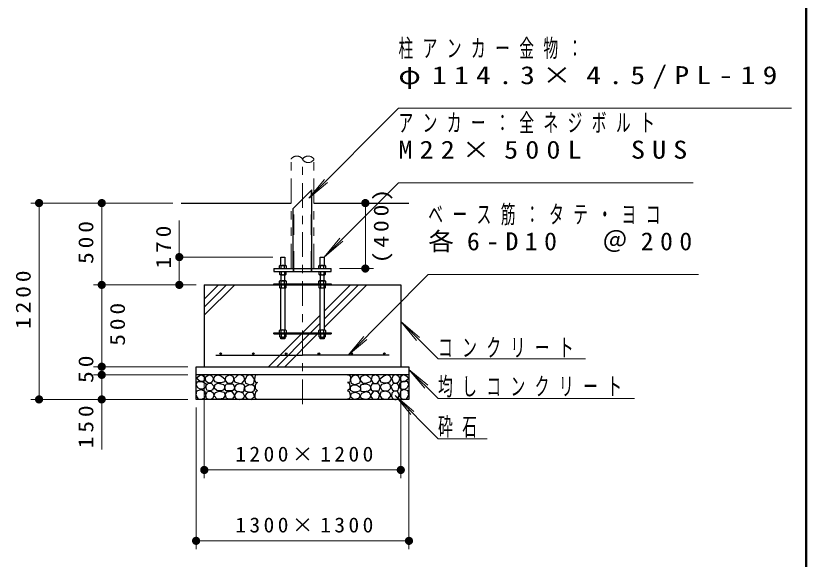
# Model space of a CAD drawing. Units: millimetres on the paper, with parts at other scales. Extents: x -365 to 0, y -33 to 257.
# Drawn here: x -96.5 to 0, y 57.9 to 124.3 of the extents above; entities that cross this region are included whole.
import ezdxf

# ---------------------------------------------------------------- set-up
doc = ezdxf.new("R2010")
doc.units = ezdxf.units.MM
for name, pattern in [('USER1', [4.5, 2.5, -2]), ('USER2', [6, 3, -1, 1, -1]), ('USER3', [8, 3, -1, 1, -1, 1, -1])]:
    doc.linetypes.add(name, pattern=pattern)
doc.layers.add('LY_1', color=7, linetype='Continuous', lineweight=13)
doc.styles.add('ＭＳ ゴシック', font='')
doc.styles.get('ＭＳ ゴシック').set_extended_font_data('MS Gothic')

# ---------------------------------------------------------------- blocks, each defined once
blk = doc.blocks.new('filled_dot')
at = {"color": 0, "linetype": 'Continuous', "lineweight": -2, "const_width": 1.25}
blk.add_lwpolyline([(-0.625, 0, 1), (0.625, 0, 1)], format="xyb", close=True, dxfattribs=at)

msp = doc.modelspace()

# ---------------------------------------------------------------- linework, layer by layer
at = {"layer": 'LY_1', "lineweight": 50}
msp.add_line((0, 0), (0, 257), dxfattribs=at)
at = {"layer": 'LY_1'}
for p, q in [((-49.802, 113.004), (-60.755, 102.013)), ((-49.802, 113.004), (-1.802, 113.004)), ((-60.755, 102.013), (-58.83, 104.314)), ((-60.755, 102.013), (-58.46, 103.945)), ((-49.802, 103.895), (-58.878, 94.819)), ((-49.802, 103.895), (-13.802, 103.895)), ((-77.346, 101.419), (-94.697, 101.419)), ((-93.697, 77.419), (-93.697, 101.419)), ((-77.346, 101.419), (-87.042, 101.419)), ((-86.042, 91.419), (-86.042, 101.419)), ((-53.847, 101.419), (-53.847, 93.419)), ((-76.572, 91.419), (-76.572, 99.274)), ((-58.878, 94.819), (-56.949, 97.117)), ((-58.878, 94.819), (-56.579, 96.748)), ((-65.158, 94.819), (-76.972, 94.819)), ((-57.018, 93.419), (-52.847, 93.419)), ((-46.161, 92.697), (-55.933, 82.819)), ((-46.161, 92.697), (-13.161, 92.697)), ((-74.518, 91.419), (-87.042, 91.419)), ((-86.042, 81.419), (-86.042, 91.419)), ((-73.518, 87.703), (-69.801, 91.419)), ((-73.518, 88.693), (-70.791, 91.419)), ((-73.518, 89.683), (-71.781, 91.419)), ((-58.878, 86.221), (-53.679, 91.419)), ((-58.878, 87.211), (-54.669, 91.419)), ((-58.878, 88.201), (-55.659, 91.419)), ((-61.539, 85.539), (-59.358, 87.721)), ((-49.518, 86.935), (-47.589, 84.637)), ((-49.518, 86.935), (-47.219, 85.007)), ((-44.967, 82.384), (-49.518, 86.935)), ((-60.549, 85.539), (-59.358, 86.731)), ((-65.659, 81.419), (-61.659, 85.419)), ((-64.669, 81.419), (-60.669, 85.419)), ((-63.679, 81.419), (-59.679, 85.419)), ((-59.559, 85.539), (-59.534, 85.565)), ((-55.933, 82.819), (-54.017, 85.128)), ((-55.933, 82.819), (-53.645, 84.76)), ((-44.967, 82.384), (-26.967, 82.384)), ((-75.518, 81.419), (-87.042, 81.419)), ((-86.042, 80.419), (-86.042, 81.419)), ((-49.537, 81.419), (-49.518, 81.439)), ((-75.518, 80.419), (-87.042, 80.419)), ((-86.042, 71.302), (-86.042, 80.419)), ((-73.518, 80.419), (-73.518, 67.796)), ((-49.518, 80.419), (-49.518, 67.796)), ((-48.518, 81.074), (-46.589, 78.776)), ((-48.518, 81.074), (-46.219, 79.145)), ((-44.967, 77.523), (-48.518, 81.074)), ((-75.518, 77.419), (-94.697, 77.419)), ((-75.518, 77.419), (-87.042, 77.419)), ((-50.196, 77.899), (-48.281, 75.59)), ((-50.196, 77.899), (-47.909, 75.958)), ((-44.967, 72.609), (-50.196, 77.899)), ((-44.967, 77.523), (-20.967, 77.523)), ((-74.518, 76.419), (-74.518, 59.133)), ((-48.518, 76.419), (-48.518, 59.133)), ((-44.967, 72.609), (-38.967, 72.609)), ((-49.518, 68.796), (-73.518, 68.796)), ((-48.518, 60.133), (-74.518, 60.133))]:
    msp.add_line(p, q, dxfattribs=at)
at = {"layer": 'LY_1', "linetype": 'USER3'}
for p, q in [((-62.916, 93.419), (-62.916, 106.769)), ((-60.12, 93.419), (-60.12, 106.769))]:
    msp.add_line(p, q, dxfattribs=at)
at = {"layer": 'LY_1', "linetype": 'USER2'}
msp.add_line((-61.518, 76.855), (-61.518, 106.769), dxfattribs=at)
at = {"layer": 'LY_1', "lineweight": 25}
for p, q in [((-62.661, 100.753), (-60.375, 103.039)), ((-60.375, 93.419), (-60.375, 103.039)), ((-76.346, 101.419), (-62.916, 101.419)), ((-60.12, 101.419), (-48.518, 101.419)), ((-62.661, 93.419), (-62.661, 100.753)), ((-64.158, 94.819), (-63.678, 94.819)), ((-64.158, 93.799), (-64.158, 94.819)), ((-63.678, 94.819), (-63.678, 93.799)), ((-59.358, 93.799), (-59.358, 94.819)), ((-59.358, 94.819), (-58.878, 94.819)), ((-58.878, 94.819), (-58.878, 93.799)), ((-64.334, 93.419), (-64.334, 93.739)), ((-64.23, 93.799), (-63.606, 93.799)), ((-64.126, 93.419), (-64.126, 93.739)), ((-63.71, 93.419), (-63.71, 93.739)), ((-63.502, 93.739), (-63.502, 93.419)), ((-59.534, 93.419), (-59.534, 93.739)), ((-59.43, 93.799), (-58.806, 93.799)), ((-59.326, 93.419), (-59.326, 93.739)), ((-58.91, 93.419), (-58.91, 93.739)), ((-58.702, 93.739), (-58.702, 93.419)), ((-65.018, 93.419), (-65.018, 93.039)), ((-65.018, 93.419), (-58.018, 93.419)), ((-65.018, 93.039), (-58.018, 93.039)), ((-64.334, 93.039), (-64.334, 92.72)), ((-64.126, 93.039), (-64.126, 92.72)), ((-63.71, 93.039), (-63.71, 92.72)), ((-63.502, 92.72), (-63.502, 93.039)), ((-59.534, 93.039), (-59.534, 92.72)), ((-59.326, 93.039), (-59.326, 92.72)), ((-58.91, 93.039), (-58.91, 92.72)), ((-58.702, 92.72), (-58.702, 93.039)), ((-58.018, 93.039), (-58.018, 93.419)), ((-64.334, 91.539), (-64.334, 91.859)), ((-64.23, 92.659), (-63.606, 92.659)), ((-64.23, 91.919), (-63.606, 91.919)), ((-64.158, 92.659), (-64.158, 91.919)), ((-64.126, 91.539), (-64.126, 91.859)), ((-63.71, 91.539), (-63.71, 91.859)), ((-63.678, 91.919), (-63.678, 92.659)), ((-63.502, 91.859), (-63.502, 91.539)), ((-59.534, 91.539), (-59.534, 91.859)), ((-59.43, 92.659), (-58.806, 92.659)), ((-59.43, 91.919), (-58.806, 91.919)), ((-59.358, 92.659), (-59.358, 91.919)), ((-59.326, 91.539), (-59.326, 91.859)), ((-58.91, 91.539), (-58.91, 91.859)), ((-58.878, 91.919), (-58.878, 92.659)), ((-58.702, 91.859), (-58.702, 91.539)), ((-73.518, 91.419), (-49.518, 91.419)), ((-73.518, 91.419), (-73.518, 81.419)), ((-65.018, 91.419), (-65.018, 91.539)), ((-65.018, 91.539), (-58.018, 91.539)), ((-64.334, 91.419), (-64.334, 91.1)), ((-64.23, 91.039), (-63.606, 91.039)), ((-64.158, 85.919), (-64.158, 91.039)), ((-64.126, 91.419), (-64.126, 91.1)), ((-63.71, 91.419), (-63.71, 91.1)), ((-63.678, 91.039), (-63.678, 85.919)), ((-63.502, 91.1), (-63.502, 91.419)), ((-59.534, 91.419), (-59.534, 91.1)), ((-59.43, 91.039), (-58.806, 91.039)), ((-59.358, 85.919), (-59.358, 91.039)), ((-59.326, 91.419), (-59.326, 91.1)), ((-58.91, 91.419), (-58.91, 91.1)), ((-58.878, 90.99), (-58.817, 91.051)), ((-58.878, 91.039), (-58.878, 85.919)), ((-58.702, 91.1), (-58.702, 91.419)), ((-58.018, 91.539), (-58.018, 91.419)), ((-49.518, 91.419), (-49.518, 81.419)), ((-65.018, 85.419), (-65.018, 85.539)), ((-65.018, 85.539), (-58.018, 85.539)), ((-65.018, 85.419), (-58.018, 85.419)), ((-64.334, 85.539), (-64.334, 85.859)), ((-64.334, 85.419), (-64.334, 85.1)), ((-64.23, 85.919), (-63.606, 85.919)), ((-64.23, 85.039), (-63.606, 85.039)), ((-64.158, 84.819), (-64.158, 85.039)), ((-64.126, 85.539), (-64.126, 85.859)), ((-64.126, 85.419), (-64.126, 85.1)), ((-63.71, 85.539), (-63.71, 85.859)), ((-63.71, 85.419), (-63.71, 85.1)), ((-63.678, 85.039), (-63.678, 84.819)), ((-63.502, 85.859), (-63.502, 85.539)), ((-63.502, 85.1), (-63.502, 85.419)), ((-59.534, 85.539), (-59.534, 85.859)), ((-59.534, 85.419), (-59.534, 85.1)), ((-59.43, 85.919), (-58.806, 85.919)), ((-59.43, 85.039), (-58.806, 85.039)), ((-59.358, 84.819), (-59.358, 85.039)), ((-59.326, 85.539), (-59.326, 85.859)), ((-59.326, 85.419), (-59.326, 85.1)), ((-58.91, 85.539), (-58.91, 85.859)), ((-58.91, 85.419), (-58.91, 85.1)), ((-58.878, 84.99), (-58.817, 85.051)), ((-58.878, 85.039), (-58.878, 84.819)), ((-58.702, 85.859), (-58.702, 85.539)), ((-58.702, 85.1), (-58.702, 85.419)), ((-58.018, 85.539), (-58.018, 85.419)), ((-63.678, 84.819), (-64.158, 84.819)), ((-58.878, 84.819), (-59.358, 84.819)), ((-72.118, 82.819), (-61.518, 82.819)), ((-50.918, 82.819), (-61.518, 82.819)), ((-74.518, 81.419), (-48.518, 81.419)), ((-74.518, 80.419), (-74.518, 81.419)), ((-48.518, 81.419), (-48.518, 80.419)), ((-48.518, 80.419), (-74.518, 80.419)), ((-74.518, 77.419), (-74.518, 80.419)), ((-48.518, 80.419), (-48.518, 77.419)), ((-48.518, 77.419), (-74.518, 77.419))]:
    msp.add_line(p, q, dxfattribs=at)
at = {"layer": 'LY_1', "linetype": 'USER1'}
for p, q in [((-60.465, 93.039), (-60.465, 102.949)), ((-62.571, 93.039), (-62.571, 100.843)), ((-62.661, 93.419), (-62.661, 93.039)), ((-60.375, 93.419), (-60.375, 93.039))]:
    msp.add_line(p, q, dxfattribs=at)
at = {"layer": 'LY_1', "lineweight": 25}
for points in [[(-74.02, 79.627), (-74.274, 79.822), (-74.499, 80.018), (-74.133, 80.292), (-73.898, 80.414), (-73.81, 80.414), (-73.477, 80.189), (-73.433, 79.739), (-73.785, 79.593)], [(-73.389, 79.932), (-73.325, 80.183), (-73.03, 80.395), (-72.804, 80.409), (-72.538, 80.252), (-72.405, 79.928), (-72.553, 79.564), (-72.749, 79.426), (-72.99, 79.411), (-73.281, 79.603)], [(-71.832, 79.455), (-72.178, 79.557), (-72.4, 79.909), (-72.235, 80.244), (-71.86, 80.414), (-71.435, 80.267), (-70.969, 79.887), (-71.06, 79.569), (-71.469, 79.455)], [(-70.646, 79.354), (-70.952, 79.808), (-70.856, 80.24), (-70.436, 80.416), (-70.038, 80.263), (-69.902, 79.865), (-70.084, 79.479), (-70.317, 79.349)], [(-69.332, 80.409), (-69.542, 80.273), (-69.899, 79.932), (-69.825, 79.563), (-69.19, 79.353), (-68.934, 79.359), (-68.548, 79.796), (-68.69, 80.205), (-69.031, 80.403)], [(-68.314, 80.283), (-68.547, 79.783), (-68.49, 79.392), (-67.9, 79.221), (-67.486, 79.363), (-67.395, 79.902), (-67.651, 80.283), (-67.968, 80.419)], [(-54.721, 80.283), (-54.488, 79.783), (-54.545, 79.392), (-55.135, 79.221), (-55.549, 79.363), (-55.64, 79.902), (-55.384, 80.283), (-55.067, 80.419)], [(-53.703, 80.409), (-53.493, 80.273), (-53.136, 79.932), (-53.21, 79.563), (-53.845, 79.353), (-54.101, 79.359), (-54.487, 79.796), (-54.345, 80.205), (-54.004, 80.403)], [(-52.389, 79.354), (-52.083, 79.808), (-52.179, 80.24), (-52.599, 80.416), (-52.997, 80.263), (-53.133, 79.865), (-52.951, 79.479), (-52.719, 79.349)], [(-51.203, 79.455), (-50.857, 79.557), (-50.635, 79.909), (-50.8, 80.244), (-51.175, 80.414), (-51.6, 80.267), (-52.066, 79.887), (-51.975, 79.569), (-51.566, 79.455)], [(-49.646, 79.932), (-49.71, 80.183), (-50.005, 80.395), (-50.231, 80.409), (-50.497, 80.252), (-50.63, 79.928), (-50.482, 79.564), (-50.286, 79.426), (-50.045, 79.411), (-49.754, 79.603)], [(-49.015, 79.627), (-48.761, 79.822), (-48.536, 80.018), (-48.902, 80.292), (-49.137, 80.414), (-49.225, 80.414), (-49.558, 80.189), (-49.602, 79.739), (-49.25, 79.593)], [(-74.004, 78.658), (-74.317, 78.833), (-74.51, 79.249), (-74.329, 79.593), (-73.817, 79.593), (-73.341, 79.376), (-73.365, 78.893), (-73.636, 78.664)], [(-73.064, 79.357), (-72.661, 79.392), (-72.322, 78.998), (-72.509, 78.546), (-72.858, 78.452), (-73.207, 78.551), (-73.281, 78.875), (-73.29, 79.131)], [(-71.707, 78.452), (-71.997, 78.492), (-72.32, 78.809), (-72.207, 79.229), (-71.878, 79.422), (-71.145, 79.264), (-71.015, 78.951), (-71.145, 78.594), (-71.429, 78.475)], [(-70.311, 78.457), (-70.527, 78.457), (-70.89, 78.486), (-71.009, 78.963), (-70.856, 79.298), (-70.424, 79.326), (-70.033, 79.309), (-69.834, 78.963), (-69.919, 78.588), (-70.061, 78.475)], [(-69.319, 79.307), (-69.676, 79.148), (-69.83, 78.926), (-69.773, 78.603), (-69.557, 78.438), (-69.296, 78.393), (-69.069, 78.359), (-68.695, 78.382), (-68.644, 78.614), (-68.581, 79.029), (-68.706, 79.25)], [(-68.053, 79.193), (-68.36, 79.051), (-68.587, 78.858), (-68.57, 78.489), (-68.025, 78.314), (-67.764, 78.296), (-67.378, 78.518), (-67.355, 78.949), (-67.582, 79.142)], [(-54.982, 79.193), (-54.675, 79.051), (-54.448, 78.858), (-54.465, 78.489), (-55.01, 78.314), (-55.271, 78.296), (-55.657, 78.518), (-55.68, 78.949), (-55.453, 79.142)], [(-53.716, 79.307), (-53.359, 79.148), (-53.205, 78.926), (-53.262, 78.603), (-53.478, 78.438), (-53.739, 78.393), (-53.966, 78.359), (-54.34, 78.382), (-54.391, 78.614), (-54.454, 79.029), (-54.329, 79.25)], [(-52.724, 78.457), (-52.508, 78.457), (-52.145, 78.486), (-52.026, 78.963), (-52.179, 79.298), (-52.611, 79.326), (-53.002, 79.309), (-53.201, 78.963), (-53.116, 78.588), (-52.974, 78.475)], [(-51.328, 78.452), (-51.038, 78.492), (-50.715, 78.809), (-50.828, 79.229), (-51.158, 79.422), (-51.89, 79.264), (-52.02, 78.951), (-51.89, 78.594), (-51.606, 78.475)], [(-49.971, 79.357), (-50.374, 79.392), (-50.713, 78.998), (-50.527, 78.546), (-50.177, 78.452), (-49.828, 78.551), (-49.754, 78.875), (-49.745, 79.131)], [(-49.031, 78.658), (-48.718, 78.833), (-48.525, 79.249), (-48.706, 79.593), (-49.218, 79.593), (-49.694, 79.376), (-49.67, 78.893), (-49.399, 78.664)], [(-73.887, 77.427), (-74.213, 77.457), (-74.502, 77.933), (-74.424, 78.47), (-73.893, 78.644), (-73.471, 78.427), (-73.363, 77.855), (-73.568, 77.523)], [(-73.113, 78.374), (-72.666, 78.418), (-72.405, 78.172), (-72.371, 77.833), (-72.509, 77.528), (-72.779, 77.425), (-72.946, 77.429), (-73.231, 77.547), (-73.34, 78.029)], [(-71.736, 77.436), (-71.963, 77.47), (-72.349, 77.907), (-72.133, 78.27), (-71.685, 78.44), (-71.077, 78.31), (-70.964, 77.884), (-71.202, 77.521)], [(-70.498, 77.441), (-70.793, 77.544), (-70.952, 78.066), (-70.714, 78.367), (-70.18, 78.412), (-69.851, 77.998), (-69.879, 77.765), (-70.061, 77.504)], [(-69.308, 78.382), (-69.637, 78.251), (-69.835, 77.928), (-69.739, 77.627), (-69.455, 77.434), (-69.16, 77.428), (-68.774, 77.536), (-68.57, 77.786), (-68.757, 78.166)], [(-67.997, 78.296), (-68.377, 78.143), (-68.558, 77.837), (-68.32, 77.53), (-68.019, 77.434), (-67.798, 77.428), (-67.378, 77.786), (-67.497, 78.172)], [(-55.038, 78.296), (-54.658, 78.143), (-54.477, 77.837), (-54.715, 77.53), (-55.016, 77.434), (-55.237, 77.428), (-55.657, 77.786), (-55.538, 78.172)], [(-53.728, 78.382), (-53.398, 78.251), (-53.2, 77.928), (-53.296, 77.627), (-53.58, 77.434), (-53.875, 77.428), (-54.261, 77.536), (-54.465, 77.786), (-54.278, 78.166)], [(-52.537, 77.441), (-52.242, 77.544), (-52.083, 78.066), (-52.321, 78.367), (-52.855, 78.412), (-53.184, 77.998), (-53.156, 77.765), (-52.974, 77.504)], [(-51.299, 77.436), (-51.072, 77.47), (-50.686, 77.907), (-50.902, 78.27), (-51.351, 78.44), (-51.958, 78.31), (-52.071, 77.884), (-51.833, 77.521)], [(-49.922, 78.374), (-50.369, 78.418), (-50.63, 78.172), (-50.664, 77.833), (-50.527, 77.528), (-50.256, 77.425), (-50.089, 77.429), (-49.804, 77.547), (-49.695, 78.029)], [(-49.148, 77.427), (-48.822, 77.457), (-48.533, 77.933), (-48.611, 78.47), (-49.142, 78.644), (-49.564, 78.427), (-49.672, 77.855), (-49.467, 77.523)]]:
    msp.add_lwpolyline(points, close=True, dxfattribs=at)
for points in [[(-67.042, 80.375), (-67.218, 80.414), (-67.365, 80.194), (-67.389, 79.832), (-67.277, 79.509), (-67.027, 79.495)], [(-55.993, 80.375), (-55.817, 80.414), (-55.67, 80.194), (-55.646, 79.832), (-55.758, 79.509), (-56.008, 79.495)], [(-67.027, 79.5), (-67.198, 79.402), (-67.291, 79.114), (-67.321, 78.762), (-67.022, 78.488)], [(-56.008, 79.5), (-55.837, 79.402), (-55.744, 79.114), (-55.714, 78.762), (-56.013, 78.488)], [(-67.022, 78.488), (-67.208, 78.395), (-67.335, 77.994), (-67.355, 77.647), (-67.184, 77.485), (-67.018, 77.431)], [(-56.013, 78.488), (-55.827, 78.395), (-55.7, 77.994), (-55.68, 77.647), (-55.851, 77.485), (-56.018, 77.431)]]:
    msp.add_lwpolyline(points, dxfattribs=at)
for centre in [(-71.518, 83.019), (-67.518, 83.019), (-63.518, 83.019), (-59.518, 83.019), (-55.518, 83.019), (-51.518, 83.019)]:
    msp.add_circle(centre, 0.1, dxfattribs=at)
at = {"layer": 'LY_1', "linetype": 'USER3'}
for centre, start, end in [((-62.217, 106.358), 30.43964, 149.56036), ((-60.819, 106.358), 30.43964, 149.56036), ((-60.819, 107.179), 210.43964, 329.56036)]:
    msp.add_arc(centre, 0.811, start, end, dxfattribs=at)
at = {"layer": 'LY_1', "lineweight": 25}
for centre, radius, start, end in [((-64.23, 93.68), 0.119, 29.52118, 150.47882), ((-63.918, 93.412), 0.387, 57.50062, 122.49938), ((-63.606, 93.68), 0.119, 29.52118, 150.47882), ((-59.43, 93.68), 0.119, 29.52118, 150.47882), ((-59.118, 93.412), 0.387, 57.50062, 122.49938), ((-58.806, 93.68), 0.119, 29.52118, 150.47882), ((-64.23, 92.779), 0.119, 209.52118, 330.47882), ((-63.918, 93.046), 0.387, 237.50062, 302.49938), ((-63.606, 92.779), 0.119, 209.52118, 330.47882), ((-59.43, 92.779), 0.119, 209.52118, 330.47882), ((-59.118, 93.046), 0.387, 237.50062, 302.49938), ((-58.806, 92.779), 0.119, 209.52118, 330.47882), ((-64.23, 91.8), 0.119, 29.52118, 150.47882), ((-63.918, 91.532), 0.387, 57.50062, 122.49938), ((-63.606, 91.8), 0.119, 29.52118, 150.47882), ((-59.43, 91.8), 0.119, 29.52118, 150.47882), ((-59.118, 91.532), 0.387, 57.50062, 122.49938), ((-58.806, 91.8), 0.119, 29.52118, 150.47882), ((-64.23, 91.159), 0.119, 209.52118, 330.47882), ((-63.918, 91.426), 0.387, 237.50062, 302.49938), ((-63.606, 91.159), 0.119, 209.52118, 330.47882), ((-59.43, 91.159), 0.119, 209.52118, 330.47882), ((-59.118, 91.426), 0.387, 237.50062, 302.49938), ((-58.806, 91.159), 0.119, 209.52118, 330.47882), ((-64.23, 85.8), 0.119, 29.52118, 150.47882), ((-64.23, 85.159), 0.119, 209.52118, 330.47882), ((-63.918, 85.532), 0.387, 57.50062, 122.49938), ((-63.918, 85.426), 0.387, 237.50062, 302.49938), ((-63.606, 85.8), 0.119, 29.52118, 150.47882), ((-63.606, 85.159), 0.119, 209.52118, 330.47882), ((-59.43, 85.8), 0.119, 29.52118, 150.47882), ((-59.43, 85.159), 0.119, 209.52118, 330.47882), ((-59.118, 85.532), 0.387, 57.50062, 122.49938), ((-59.118, 85.426), 0.387, 237.50062, 302.49938), ((-58.806, 85.8), 0.119, 29.52118, 150.47882), ((-58.806, 85.159), 0.119, 209.52118, 330.47882)]:
    msp.add_arc(centre, radius, start, end, dxfattribs=at)

# ---------------------------------------------------------------- block references
at = {"layer": 'LY_1', "xscale": 0.4, "yscale": 0.4}
for p, rotation in [((-93.697, 101.419), 270), ((-86.042, 101.419), 270), ((-53.847, 101.419), 270), ((-76.572, 94.819), 270), ((-53.847, 93.419), 90), ((-86.042, 91.419), 90), ((-86.042, 91.419), 270), ((-76.572, 91.419), 90), ((-86.042, 81.419), 90), ((-86.042, 81.419), 270), ((-86.042, 80.419), 90), ((-86.042, 80.419), 270), ((-93.697, 77.419), 90), ((-86.042, 77.419), 90), ((-49.518, 68.796), 180), ((-48.518, 60.133), 180)]:
    msp.add_blockref('filled_dot', p, dxfattribs=dict(at, rotation=rotation))
for p in [(-73.518, 68.796), (-74.518, 60.133)]:
    msp.add_blockref('filled_dot', p, dxfattribs=at)

# ---------------------------------------------------------------- texts
at = {"layer": 'LY_1', "style": 'ＭＳ ゴシック'}
for s, insert, char_height, attachment_point in [('\\T1.64;\\W0.6;柱アンカー金物：', (-49.802, 121.454), 2.199, 1), ('\\T1.5;\\W1.2;φ114.3×4.5/PL-19', (-49.802, 118.154), 2.199, 1), ('\\T1.64;\\W0.6;アンカー：全ネジボルト', (-49.802, 112.345), 2.199, 1), ('\\T1.5;\\W1.15;M22×500L\u3000SUS', (-49.802, 109.045), 2.199, 1), ('\\T1.64;\\W0.6;ベース筋：タテ・ヨコ', (-46.161, 101.147), 2.199, 1), ('\\T1.5;\\W1.05;各6-D10\u3000＠200', (-46.161, 97.847), 2.199, 1), ('\\T1.64;\\W0.6;コンクリート', (-44.967, 82.534), 2.199, 7), ('\\T1.64;\\W0.6;均しコンクリート', (-44.967, 77.673), 2.199, 7), ('\\T1.64;\\W0.6;砕石', (-44.967, 72.759), 2.199, 7), ('\\T1.32;\\W1.05;1200×1200', (-61.094, 69.796), 1.833, 8), ('\\T1.32;\\W1.05;1300×1300', (-61.094, 61.133), 1.833, 8)]:
    msp.add_mtext(s, dxfattribs=dict(at, insert=insert, char_height=char_height, attachment_point=attachment_point))
at = {"layer": 'LY_1', "char_height": 1.833, "rotation": 90, "style": 'ＭＳ ゴシック'}
for s, insert, attachment_point in [('\\T1.33;\\W1.15;(400)', (-52.847, 98.836), 2), ('\\T1.33;\\W1.15;500', (-87.042, 96.836), 8), ('\\T1.33;\\W1.15;170', (-77.572, 96.274), 8), ('\\T1.33;\\W1.15;1200', (-94.697, 89.84), 8), ('\\T1.33;\\W1.15;500', (-85.042, 86.836), 2), ('\\T1.34;\\W1.15;50', (-87.042, 81.347), 8), ('\\T1.33;\\W1.15;150', (-87.042, 74.302), 8)]:
    msp.add_mtext(s, dxfattribs=dict(at, insert=insert, attachment_point=attachment_point))

doc.saveas('drawing.dxf')
